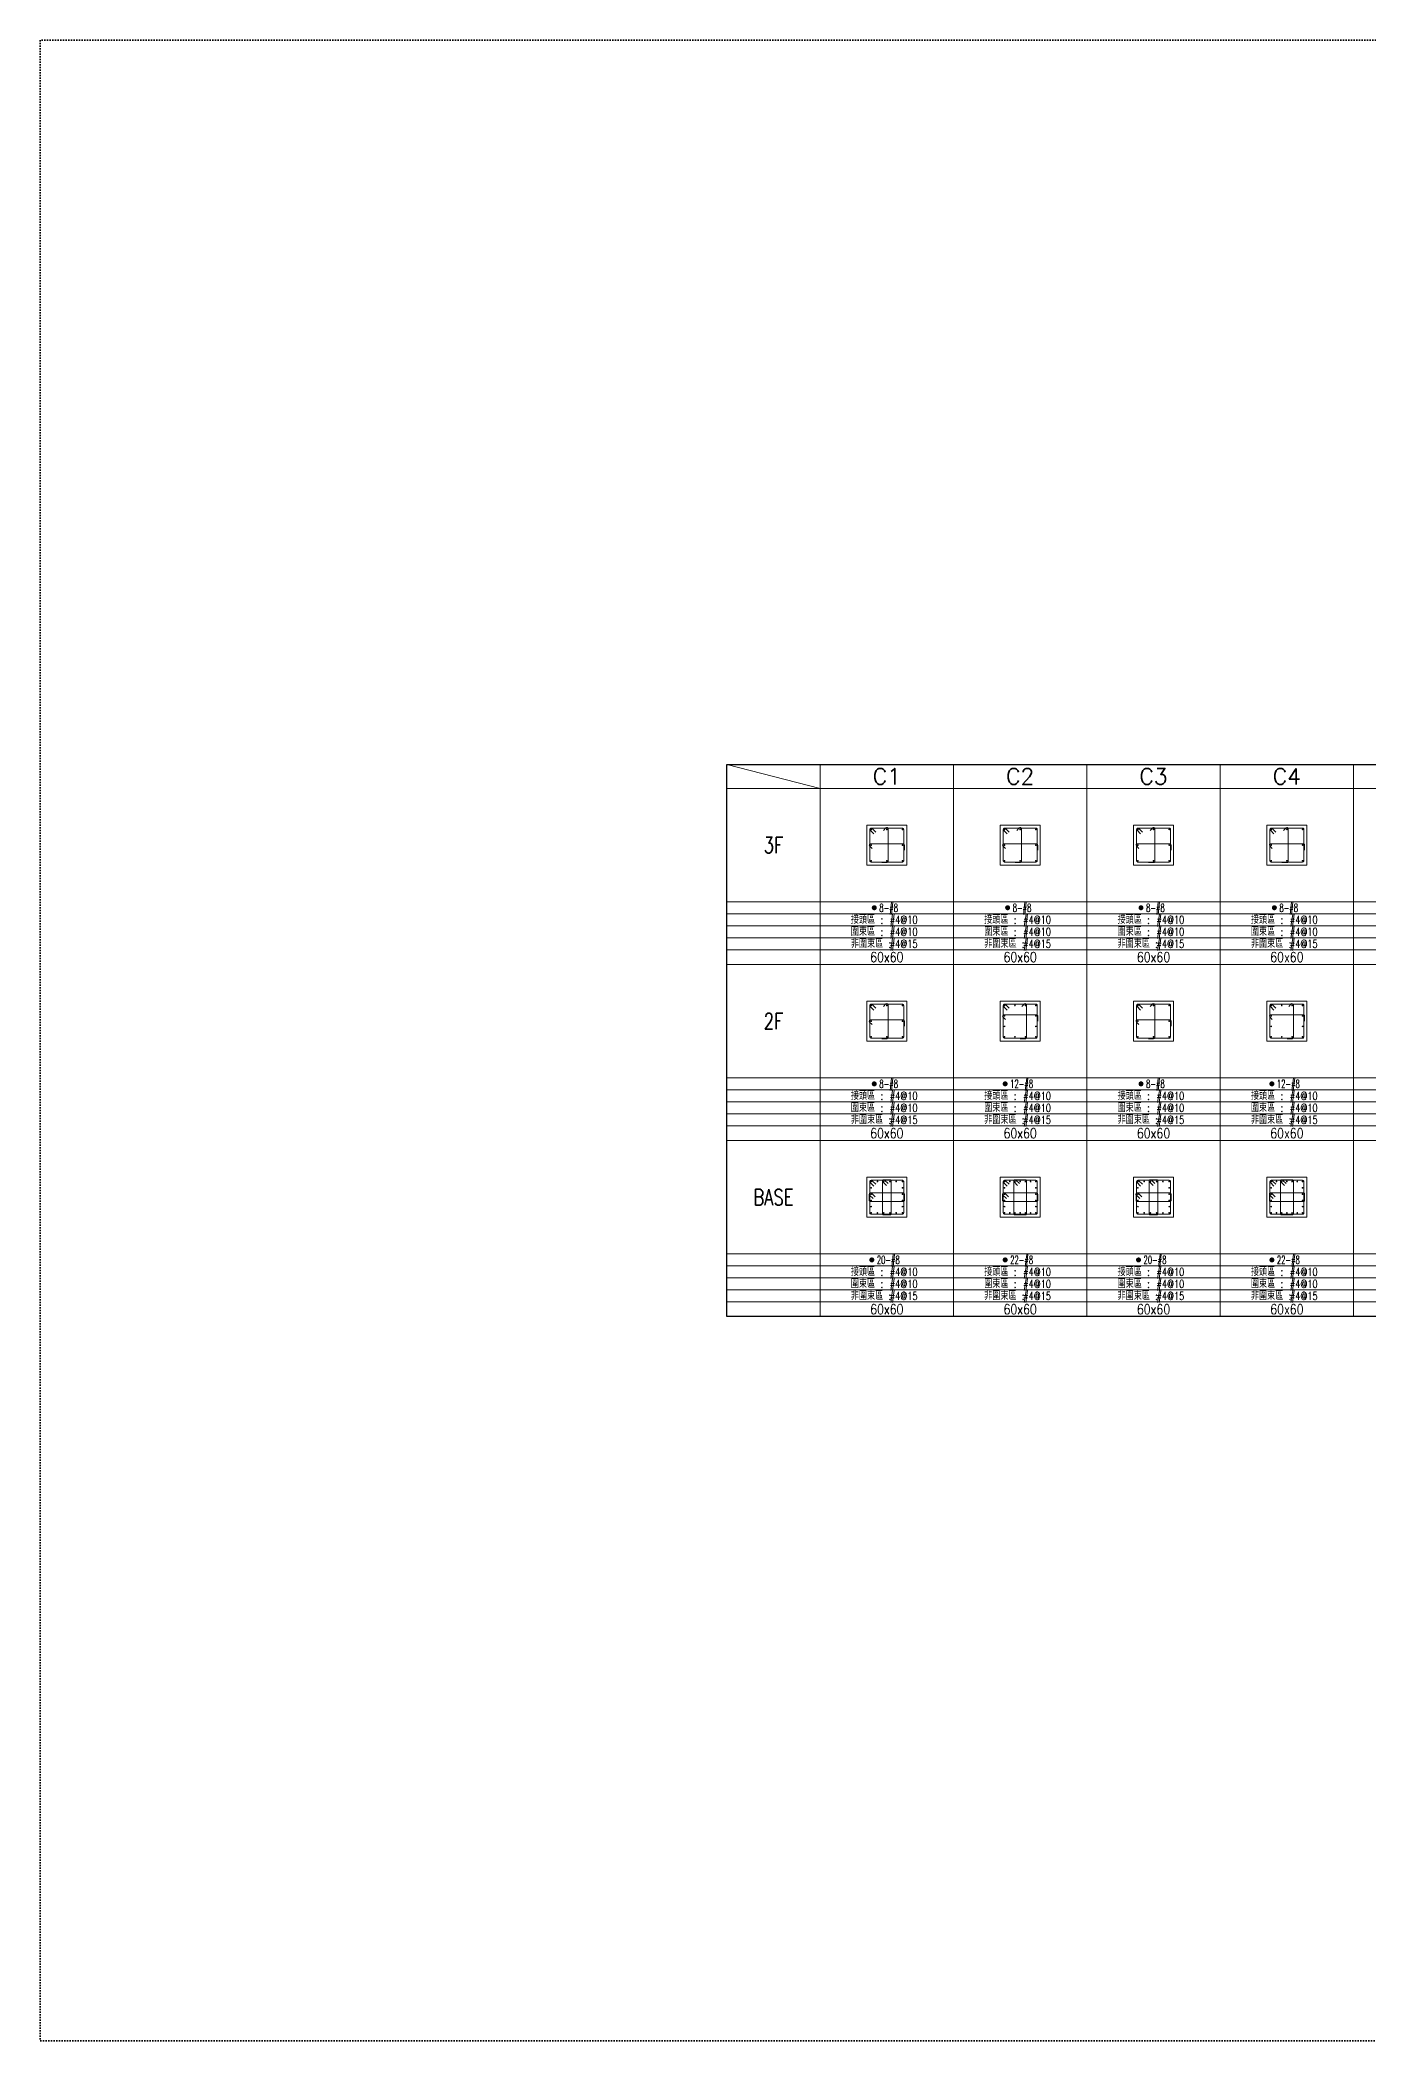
# Model space of a CAD drawing. Header units: millimetres. Extents: x 0 to 4000, y -3150 to -150.
# Drawn here: x 0 to 1993, y -3150 to -150 of the extents above; entities that cross this region are included whole.
import ezdxf
from ezdxf.enums import TextEntityAlignment as Align

# ---------------------------------------------------------------- set-up
doc = ezdxf.new("R2010")
doc.units = ezdxf.units.MM
doc.linetypes.add('DOT', pattern=[4, 2, -2])
for name, color, linetype in [('col.floorgroup', 132, 'Continuous'), ('column.section', 2, 'Continuous'), ('GirdBoundary', 132, 'Continuous'), ('GirdInner', 132, 'Continuous'), ('main.dot', 2, 'Continuous'), ('sheet.frame', 1, 'DOT'), ('文字-主筋根數', 132, 'Continuous'), ('文字-剪力筋', 132, 'Continuous'), ('文字-剪力筋-BC', 132, 'Continuous'), ('文字-剪力筋-圍束區', 132, 'Continuous'), ('文字-斷面尺寸', 132, 'Continuous'), ('文字-柱線名稱', 132, 'Continuous'), ('箍筋線', 2, 'Continuous')]:
    doc.layers.add(name, color=color, linetype=linetype)
doc.styles.add('txt', font='txt.shx', dxfattribs={"height": 0.2, "bigfont": 'chineset.shx'})

# ---------------------------------------------------------------- blocks, each defined once
blk = doc.blocks.new('Circle_Filled')
at = {"const_width": 0.5}
blk.add_lwpolyline([(-0.25, 0, 1), (0.25, 0, 1)], format="xyb", close=True, dxfattribs=at)

msp = doc.modelspace()

# ---------------------------------------------------------------- linework, layer by layer
at = {"layer": 'column.section', "lineweight": 5}
for points in [[(1240, -1387), (1300, -1387), (1300, -1327), (1240, -1327), (1240, -1387)], [(1440, -1387), (1500, -1387), (1500, -1327), (1440, -1327), (1440, -1387)], [(1640, -1387), (1700, -1387), (1700, -1327), (1640, -1327), (1640, -1387)], [(1840, -1387), (1900, -1387), (1900, -1327), (1840, -1327), (1840, -1387)], [(1240, -1651), (1300, -1651), (1300, -1591), (1240, -1591), (1240, -1651)], [(1440, -1651), (1500, -1651), (1500, -1591), (1440, -1591), (1440, -1651)], [(1640, -1651), (1700, -1651), (1700, -1591), (1640, -1591), (1640, -1651)], [(1840, -1651), (1900, -1651), (1900, -1591), (1840, -1591), (1840, -1651)], [(1240, -1915), (1300, -1915), (1300, -1855), (1240, -1855), (1240, -1915)], [(1440, -1915), (1500, -1915), (1500, -1855), (1440, -1855), (1440, -1915)], [(1640, -1915), (1700, -1915), (1700, -1855), (1640, -1855), (1640, -1915)], [(1840, -1915), (1900, -1915), (1900, -1855), (1840, -1855), (1840, -1915)]]:
    msp.add_lwpolyline(points, dxfattribs=at)
at = {"layer": 'GirdBoundary', "lineweight": 30}
msp.add_lwpolyline([(1030, -1236), (2970, -1236), (2970, -2064), (1030, -2064), (1030, -1236)], dxfattribs=at)
at = {"layer": 'GirdInner', "lineweight": 5}
for points in [[(1030, -1236), (1170, -1272)], [(1170, -1236), (1170, -2064)], [(1370, -1236), (1370, -2064)], [(1570, -1236), (1570, -2064)], [(1770, -1236), (1770, -2064)], [(1970, -1236), (1970, -2064)], [(1030, -1272), (2970, -1272)], [(1030, -1442), (2970, -1442)], [(1030, -1460), (2970, -1460)], [(1030, -1478), (2970, -1478)], [(1030, -1496), (2970, -1496)], [(1030, -1514), (2970, -1514)], [(1030, -1536), (2970, -1536)], [(1030, -1706), (2970, -1706)], [(1030, -1724), (2970, -1724)], [(1030, -1742), (2970, -1742)], [(1030, -1760), (2970, -1760)], [(1030, -1778), (2970, -1778)], [(1030, -1800), (2970, -1800)], [(1030, -1970), (2970, -1970)], [(1030, -1988), (2970, -1988)], [(1030, -2006), (2970, -2006)], [(1030, -2024), (2970, -2024)], [(1030, -2042), (2970, -2042)]]:
    msp.add_lwpolyline(points, dxfattribs=at)
at = {"layer": 'sheet.frame', "lineweight": 35}
msp.add_lwpolyline([(0, -3150), (4000, -3150), (4000, -150), (0, -150), (0, -3150)], dxfattribs=at)
at = {"layer": '箍筋線', "lineweight": 5}
for points in [[(1253.3, -1337.6), (1247.9, -1332.2, 0.668179), (1244.6, -1333.5), (1244.6, -1380.5, 0.414214), (1246.5, -1382.4), (1293.5, -1382.4, 0.414214), (1295.4, -1380.5), (1295.4, -1333.5, 0.414214), (1293.5, -1331.6), (1246.5, -1331.6, 0.668179), (1245.2, -1334.9), (1250.6, -1340.3)], [(1264.8, -1335.1), (1268.7, -1331.2, -0.668179), (1271.9, -1332.6), (1271.9, -1381.4, -0.414214), (1270, -1383.3), (1262.4, -1383.3)], [(1453.3, -1337.6), (1447.9, -1332.2, 0.668179), (1444.6, -1333.5), (1444.6, -1380.5, 0.414214), (1446.5, -1382.4), (1493.5, -1382.4, 0.414214), (1495.4, -1380.5), (1495.4, -1333.5, 0.414214), (1493.5, -1331.6), (1446.5, -1331.6, 0.668179), (1445.2, -1334.9), (1450.6, -1340.3)], [(1464.8, -1335.1), (1468.7, -1331.2, -0.668179), (1471.9, -1332.6), (1471.9, -1381.4, -0.414214), (1470, -1383.3), (1462.4, -1383.3)], [(1653.3, -1337.6), (1647.9, -1332.2, 0.668179), (1644.6, -1333.5), (1644.6, -1380.5, 0.414214), (1646.5, -1382.4), (1693.5, -1382.4, 0.414214), (1695.4, -1380.5), (1695.4, -1333.5, 0.414214), (1693.5, -1331.6), (1646.5, -1331.6, 0.668179), (1645.2, -1334.9), (1650.6, -1340.3)], [(1664.8, -1335.1), (1668.7, -1331.2, -0.668179), (1671.9, -1332.6), (1671.9, -1381.4, -0.414214), (1670, -1383.3), (1662.4, -1383.3)], [(1853.3, -1337.6), (1847.9, -1332.2, 0.668179), (1844.6, -1333.5), (1844.6, -1380.5, 0.414214), (1846.5, -1382.4), (1893.5, -1382.4, 0.414214), (1895.4, -1380.5), (1895.4, -1333.5, 0.414214), (1893.5, -1331.6), (1846.5, -1331.6, 0.668179), (1845.2, -1334.9), (1850.6, -1340.3)], [(1864.8, -1335.1), (1868.7, -1331.2, -0.668179), (1871.9, -1332.6), (1871.9, -1381.4, -0.414214), (1870, -1383.3), (1862.4, -1383.3)], [(1248.1, -1362.2), (1244.2, -1358.3, -0.668179), (1245.6, -1355.1), (1294.4, -1355.1, -0.414214), (1296.3, -1357), (1296.3, -1364.6)], [(1448.1, -1362.2), (1444.2, -1358.3, -0.668179), (1445.6, -1355.1), (1494.4, -1355.1, -0.414214), (1496.3, -1357), (1496.3, -1364.6)], [(1648.1, -1362.2), (1644.2, -1358.3, -0.668179), (1645.6, -1355.1), (1694.4, -1355.1, -0.414214), (1696.3, -1357), (1696.3, -1364.6)], [(1848.1, -1362.2), (1844.2, -1358.3, -0.668179), (1845.6, -1355.1), (1894.4, -1355.1, -0.414214), (1896.3, -1357), (1896.3, -1364.6)], [(1248.1, -1626.2), (1244.2, -1622.3, -0.668179), (1245.6, -1619.1), (1294.4, -1619.1, -0.414214), (1296.3, -1621), (1296.3, -1628.6)], [(1253.3, -1601.6), (1247.9, -1596.2, 0.668179), (1244.6, -1597.5), (1244.6, -1644.5, 0.414214), (1246.5, -1646.4), (1293.5, -1646.4, 0.414214), (1295.4, -1644.5), (1295.4, -1597.5, 0.414214), (1293.5, -1595.6), (1246.5, -1595.6, 0.668179), (1245.2, -1598.9), (1250.6, -1604.3)], [(1264.8, -1599.1), (1268.7, -1595.2, -0.668179), (1271.9, -1596.6), (1271.9, -1645.4, -0.414214), (1270, -1647.3), (1262.4, -1647.3)], [(1448.1, -1618.3), (1444.2, -1614.5, -0.668179), (1445.6, -1611.3), (1494.4, -1611.3, -0.414214), (1496.3, -1613.2), (1496.3, -1620.8)], [(1453.3, -1601.6), (1447.9, -1596.2, 0.668179), (1444.6, -1597.5), (1444.6, -1644.5, 0.414214), (1446.5, -1646.4), (1493.5, -1646.4, 0.414214), (1495.4, -1644.5), (1495.4, -1597.5, 0.414214), (1493.5, -1595.6), (1446.5, -1595.6, 0.668179), (1445.2, -1598.9), (1450.6, -1604.3)], [(1472.7, -1599.1), (1476.5, -1595.2, -0.668179), (1479.7, -1596.6), (1479.7, -1645.4, -0.414214), (1477.8, -1647.3), (1470.2, -1647.3)], [(1648.1, -1626.2), (1644.2, -1622.3, -0.668179), (1645.6, -1619.1), (1694.4, -1619.1, -0.414214), (1696.3, -1621), (1696.3, -1628.6)], [(1653.3, -1601.6), (1647.9, -1596.2, 0.668179), (1644.6, -1597.5), (1644.6, -1644.5, 0.414214), (1646.5, -1646.4), (1693.5, -1646.4, 0.414214), (1695.4, -1644.5), (1695.4, -1597.5, 0.414214), (1693.5, -1595.6), (1646.5, -1595.6, 0.668179), (1645.2, -1598.9), (1650.6, -1604.3)], [(1664.8, -1599.1), (1668.7, -1595.2, -0.668179), (1671.9, -1596.6), (1671.9, -1645.4, -0.414214), (1670, -1647.3), (1662.4, -1647.3)], [(1848.1, -1618.3), (1844.2, -1614.5, -0.668179), (1845.6, -1611.3), (1894.4, -1611.3, -0.414214), (1896.3, -1613.2), (1896.3, -1620.8)], [(1853.3, -1601.6), (1847.9, -1596.2, 0.668179), (1844.6, -1597.5), (1844.6, -1644.5, 0.414214), (1846.5, -1646.4), (1893.5, -1646.4, 0.414214), (1895.4, -1644.5), (1895.4, -1597.5, 0.414214), (1893.5, -1595.6), (1846.5, -1595.6, 0.668179), (1845.2, -1598.9), (1850.6, -1604.3)], [(1872.7, -1599.1), (1876.5, -1595.2, -0.668179), (1879.7, -1596.6), (1879.7, -1645.4, -0.414214), (1877.8, -1647.3), (1870.2, -1647.3)], [(1253.3, -1865.6), (1247.9, -1860.2, 0.668179), (1244.6, -1861.5), (1244.6, -1908.5, 0.414214), (1246.5, -1910.4), (1293.5, -1910.4, 0.414214), (1295.4, -1908.5), (1295.4, -1861.5, 0.414214), (1293.5, -1859.6), (1246.5, -1859.6, 0.668179), (1245.2, -1862.9), (1250.6, -1868.3)], [(1272, -1864.6), (1266.7, -1859.2, 0.668179), (1263.4, -1860.6), (1263.4, -1909.4, 0.414214), (1265.3, -1911.3), (1274.7, -1911.3, 0.414214), (1276.6, -1909.4), (1276.6, -1860.6, 0.414214), (1274.7, -1858.7), (1265.3, -1858.7, 0.668179), (1264, -1861.9), (1269.3, -1867.3)], [(1453.3, -1865.6), (1447.9, -1860.2, 0.668179), (1444.6, -1861.5), (1444.6, -1908.5, 0.414214), (1446.5, -1910.4), (1493.5, -1910.4, 0.414214), (1495.4, -1908.5), (1495.4, -1861.5, 0.414214), (1493.5, -1859.6), (1446.5, -1859.6, 0.668179), (1445.2, -1862.9), (1450.6, -1868.3)], [(1468.9, -1864.6), (1463.5, -1859.2, 0.668179), (1460.3, -1860.6), (1460.3, -1909.4, 0.414214), (1462.2, -1911.3), (1477.8, -1911.3, 0.414214), (1479.7, -1909.4), (1479.7, -1860.6, 0.414214), (1477.8, -1858.7), (1462.2, -1858.7, 0.668179), (1460.8, -1861.9), (1466.2, -1867.3)], [(1653.3, -1865.6), (1647.9, -1860.2, 0.668179), (1644.6, -1861.5), (1644.6, -1908.5, 0.414214), (1646.5, -1910.4), (1693.5, -1910.4, 0.414214), (1695.4, -1908.5), (1695.4, -1861.5, 0.414214), (1693.5, -1859.6), (1646.5, -1859.6, 0.668179), (1645.2, -1862.9), (1650.6, -1868.3)], [(1672, -1864.6), (1666.7, -1859.2, 0.668179), (1663.4, -1860.6), (1663.4, -1909.4, 0.414214), (1665.3, -1911.3), (1674.7, -1911.3, 0.414214), (1676.6, -1909.4), (1676.6, -1860.6, 0.414214), (1674.7, -1858.7), (1665.3, -1858.7, 0.668179), (1664, -1861.9), (1669.3, -1867.3)], [(1853.3, -1865.6), (1847.9, -1860.2, 0.668179), (1844.6, -1861.5), (1844.6, -1908.5, 0.414214), (1846.5, -1910.4), (1893.5, -1910.4, 0.414214), (1895.4, -1908.5), (1895.4, -1861.5, 0.414214), (1893.5, -1859.6), (1846.5, -1859.6, 0.668179), (1845.2, -1862.9), (1850.6, -1868.3)], [(1868.9, -1864.6), (1863.5, -1859.2, 0.668179), (1860.3, -1860.6), (1860.3, -1909.4, 0.414214), (1862.2, -1911.3), (1877.8, -1911.3, 0.414214), (1879.7, -1909.4), (1879.7, -1860.6, 0.414214), (1877.8, -1858.7), (1862.2, -1858.7, 0.668179), (1860.8, -1861.9), (1866.2, -1867.3)], [(1252.3, -1884.3), (1246.9, -1879, 0.668179), (1243.7, -1880.3), (1243.7, -1889.7, 0.414214), (1245.6, -1891.6), (1294.4, -1891.6, 0.414214), (1296.3, -1889.7), (1296.3, -1880.3, 0.414214), (1294.4, -1878.4), (1245.6, -1878.4, 0.668179), (1244.2, -1881.7), (1249.6, -1887)], [(1452.3, -1884.3), (1446.9, -1879, 0.668179), (1443.7, -1880.3), (1443.7, -1889.7, 0.414214), (1445.6, -1891.6), (1494.4, -1891.6, 0.414214), (1496.3, -1889.7), (1496.3, -1880.3, 0.414214), (1494.4, -1878.4), (1445.6, -1878.4, 0.668179), (1444.2, -1881.7), (1449.6, -1887)], [(1652.3, -1884.3), (1646.9, -1879, 0.668179), (1643.7, -1880.3), (1643.7, -1889.7, 0.414214), (1645.6, -1891.6), (1694.4, -1891.6, 0.414214), (1696.3, -1889.7), (1696.3, -1880.3, 0.414214), (1694.4, -1878.4), (1645.6, -1878.4, 0.668179), (1644.2, -1881.7), (1649.6, -1887)], [(1852.3, -1884.3), (1846.9, -1879, 0.668179), (1843.7, -1880.3), (1843.7, -1889.7, 0.414214), (1845.6, -1891.6), (1894.4, -1891.6, 0.414214), (1896.3, -1889.7), (1896.3, -1880.3, 0.414214), (1894.4, -1878.4), (1845.6, -1878.4, 0.668179), (1844.2, -1881.7), (1849.6, -1887)]]:
    msp.add_lwpolyline(points, format="xyb", dxfattribs=at)

# ---------------------------------------------------------------- block references
at = {"layer": 'main.dot', "lineweight": 5}
for p, xscale, yscale in [((1246.5, -1333.5), 2.539999961853027, 2.539999961853027), ((1270, -1333.5), 2.539999961853027, 2.539999961853027), ((1293.5, -1333.5), 2.539999961853027, 2.539999961853027), ((1446.5, -1333.5), 2.539999961853027, 2.539999961853027), ((1470, -1333.5), 2.539999961853027, 2.539999961853027), ((1493.5, -1333.5), 2.539999961853027, 2.539999961853027), ((1646.5, -1333.5), 2.539999961853027, 2.539999961853027), ((1670, -1333.5), 2.539999961853027, 2.539999961853027), ((1693.5, -1333.5), 2.539999961853027, 2.539999961853027), ((1846.5, -1333.5), 2.539999961853027, 2.539999961853027), ((1870, -1333.5), 2.539999961853027, 2.539999961853027), ((1893.5, -1333.5), 2.539999961853027, 2.539999961853027), ((1246.5, -1357), 2.539999961853027, 2.539999961853027), ((1246.5, -1380.5), 2.539999961853027, 2.539999961853027), ((1270, -1380.5), 2.539999961853027, 2.539999961853027), ((1293.5, -1357), 2.539999961853027, 2.539999961853027), ((1293.5, -1380.5), 2.539999961853027, 2.539999961853027), ((1446.5, -1357), 2.539999961853027, 2.539999961853027), ((1446.5, -1380.5), 2.539999961853027, 2.539999961853027), ((1470, -1380.5), 2.539999961853027, 2.539999961853027), ((1493.5, -1357), 2.539999961853027, 2.539999961853027), ((1493.5, -1380.5), 2.539999961853027, 2.539999961853027), ((1646.5, -1357), 2.539999961853027, 2.539999961853027), ((1646.5, -1380.5), 2.539999961853027, 2.539999961853027), ((1670, -1380.5), 2.539999961853027, 2.539999961853027), ((1693.5, -1357), 2.539999961853027, 2.539999961853027), ((1693.5, -1380.5), 2.539999961853027, 2.539999961853027), ((1846.5, -1357), 2.539999961853027, 2.539999961853027), ((1846.5, -1380.5), 2.539999961853027, 2.539999961853027), ((1870, -1380.5), 2.539999961853027, 2.539999961853027), ((1893.5, -1357), 2.539999961853027, 2.539999961853027), ((1893.5, -1380.5), 2.539999961853027, 2.539999961853027), ((1251.2, -1451), 7.5, 7.5), ((1451.2, -1451), 7.5, 7.5), ((1651.2, -1451), 7.5, 7.5), ((1851.2, -1451), 7.5, 7.5), ((1246.5, -1597.5), 2.539999961853027, 2.539999961853027), ((1246.5, -1621), 2.539999961853027, 2.539999961853027), ((1270, -1597.5), 2.539999961853027, 2.539999961853027), ((1293.5, -1597.5), 2.539999961853027, 2.539999961853027), ((1293.5, -1621), 2.539999961853027, 2.539999961853027), ((1446.5, -1597.5), 2.539999961853027, 2.539999961853027), ((1446.5, -1613.2), 2.539999961853027, 2.539999961853027), ((1462.2, -1597.5), 2.539999961853027, 2.539999961853027), ((1477.8, -1597.5), 2.539999961853027, 2.539999961853027), ((1493.5, -1597.5), 2.539999961853027, 2.539999961853027), ((1493.5, -1613.2), 2.539999961853027, 2.539999961853027), ((1646.5, -1597.5), 2.539999961853027, 2.539999961853027), ((1646.5, -1621), 2.539999961853027, 2.539999961853027), ((1670, -1597.5), 2.539999961853027, 2.539999961853027), ((1693.5, -1597.5), 2.539999961853027, 2.539999961853027), ((1693.5, -1621), 2.539999961853027, 2.539999961853027), ((1846.5, -1597.5), 2.539999961853027, 2.539999961853027), ((1846.5, -1613.2), 2.539999961853027, 2.539999961853027), ((1862.2, -1597.5), 2.539999961853027, 2.539999961853027), ((1877.8, -1597.5), 2.539999961853027, 2.539999961853027), ((1893.5, -1597.5), 2.539999961853027, 2.539999961853027), ((1893.5, -1613.2), 2.539999961853027, 2.539999961853027), ((1246.5, -1644.5), 2.539999961853027, 2.539999961853027), ((1270, -1644.5), 2.539999961853027, 2.539999961853027), ((1293.5, -1644.5), 2.539999961853027, 2.539999961853027), ((1446.5, -1628.8), 2.539999961853027, 2.539999961853027), ((1446.5, -1644.5), 2.539999961853027, 2.539999961853027), ((1462.2, -1644.5), 2.539999961853027, 2.539999961853027), ((1477.8, -1644.5), 2.539999961853027, 2.539999961853027), ((1493.5, -1628.8), 2.539999961853027, 2.539999961853027), ((1493.5, -1644.5), 2.539999961853027, 2.539999961853027), ((1646.5, -1644.5), 2.539999961853027, 2.539999961853027), ((1670, -1644.5), 2.539999961853027, 2.539999961853027), ((1693.5, -1644.5), 2.539999961853027, 2.539999961853027), ((1846.5, -1628.8), 2.539999961853027, 2.539999961853027), ((1846.5, -1644.5), 2.539999961853027, 2.539999961853027), ((1862.2, -1644.5), 2.539999961853027, 2.539999961853027), ((1877.8, -1644.5), 2.539999961853027, 2.539999961853027), ((1893.5, -1628.8), 2.539999961853027, 2.539999961853027), ((1893.5, -1644.5), 2.539999961853027, 2.539999961853027), ((1251.2, -1715), 7.5, 7.5), ((1447.5, -1715), 7.5, 7.5), ((1651.2, -1715), 7.5, 7.5), ((1847.5, -1715), 7.5, 7.5), ((1246.5, -1861.5), 2.539999961853027, 2.539999961853027), ((1246.5, -1870.9), 2.539999961853027, 2.539999961853027), ((1246.5, -1880.3), 2.539999961853027, 2.539999961853027), ((1246.5, -1889.7), 2.539999961853027, 2.539999961853027), ((1255.9, -1861.5), 2.539999961853027, 2.539999961853027), ((1265.3, -1861.5), 2.539999961853027, 2.539999961853027), ((1274.7, -1861.5), 2.539999961853027, 2.539999961853027), ((1284.1, -1861.5), 2.539999961853027, 2.539999961853027), ((1293.5, -1861.5), 2.539999961853027, 2.539999961853027), ((1293.5, -1870.9), 2.539999961853027, 2.539999961853027), ((1293.5, -1880.3), 2.539999961853027, 2.539999961853027), ((1293.5, -1889.7), 2.539999961853027, 2.539999961853027), ((1446.5, -1861.5), 2.539999961853027, 2.539999961853027), ((1446.5, -1870.9), 2.539999961853027, 2.539999961853027), ((1446.5, -1880.3), 2.539999961853027, 2.539999961853027), ((1446.5, -1889.7), 2.539999961853027, 2.539999961853027), ((1454.4, -1861.5), 2.539999961853027, 2.539999961853027), ((1462.2, -1861.5), 2.539999961853027, 2.539999961853027), ((1470, -1861.5), 2.539999961853027, 2.539999961853027), ((1477.8, -1861.5), 2.539999961853027, 2.539999961853027), ((1485.6, -1861.5), 2.539999961853027, 2.539999961853027), ((1493.5, -1861.5), 2.539999961853027, 2.539999961853027), ((1493.5, -1870.9), 2.539999961853027, 2.539999961853027), ((1493.5, -1880.3), 2.539999961853027, 2.539999961853027), ((1493.5, -1889.7), 2.539999961853027, 2.539999961853027), ((1646.5, -1861.5), 2.539999961853027, 2.539999961853027), ((1646.5, -1870.9), 2.539999961853027, 2.539999961853027), ((1646.5, -1880.3), 2.539999961853027, 2.539999961853027), ((1646.5, -1889.7), 2.539999961853027, 2.539999961853027), ((1655.9, -1861.5), 2.539999961853027, 2.539999961853027), ((1665.3, -1861.5), 2.539999961853027, 2.539999961853027), ((1674.7, -1861.5), 2.539999961853027, 2.539999961853027), ((1684.1, -1861.5), 2.539999961853027, 2.539999961853027), ((1693.5, -1861.5), 2.539999961853027, 2.539999961853027), ((1693.5, -1870.9), 2.539999961853027, 2.539999961853027), ((1693.5, -1880.3), 2.539999961853027, 2.539999961853027), ((1693.5, -1889.7), 2.539999961853027, 2.539999961853027), ((1846.5, -1861.5), 2.539999961853027, 2.539999961853027), ((1846.5, -1870.9), 2.539999961853027, 2.539999961853027), ((1846.5, -1880.3), 2.539999961853027, 2.539999961853027), ((1846.5, -1889.7), 2.539999961853027, 2.539999961853027), ((1854.4, -1861.5), 2.539999961853027, 2.539999961853027), ((1862.2, -1861.5), 2.539999961853027, 2.539999961853027), ((1870, -1861.5), 2.539999961853027, 2.539999961853027), ((1877.8, -1861.5), 2.539999961853027, 2.539999961853027), ((1885.6, -1861.5), 2.539999961853027, 2.539999961853027), ((1893.5, -1861.5), 2.539999961853027, 2.539999961853027), ((1893.5, -1870.9), 2.539999961853027, 2.539999961853027), ((1893.5, -1880.3), 2.539999961853027, 2.539999961853027), ((1893.5, -1889.7), 2.539999961853027, 2.539999961853027), ((1246.5, -1899.1), 2.539999961853027, 2.539999961853027), ((1246.5, -1908.5), 2.539999961853027, 2.539999961853027), ((1255.9, -1908.5), 2.539999961853027, 2.539999961853027), ((1265.3, -1908.5), 2.539999961853027, 2.539999961853027), ((1274.7, -1908.5), 2.539999961853027, 2.539999961853027), ((1284.1, -1908.5), 2.539999961853027, 2.539999961853027), ((1293.5, -1899.1), 2.539999961853027, 2.539999961853027), ((1293.5, -1908.5), 2.539999961853027, 2.539999961853027), ((1446.5, -1899.1), 2.539999961853027, 2.539999961853027), ((1446.5, -1908.5), 2.539999961853027, 2.539999961853027), ((1454.4, -1908.5), 2.539999961853027, 2.539999961853027), ((1462.2, -1908.5), 2.539999961853027, 2.539999961853027), ((1470, -1908.5), 2.539999961853027, 2.539999961853027), ((1477.8, -1908.5), 2.539999961853027, 2.539999961853027), ((1485.6, -1908.5), 2.539999961853027, 2.539999961853027), ((1493.5, -1899.1), 2.539999961853027, 2.539999961853027), ((1493.5, -1908.5), 2.539999961853027, 2.539999961853027), ((1646.5, -1899.1), 2.539999961853027, 2.539999961853027), ((1646.5, -1908.5), 2.539999961853027, 2.539999961853027), ((1655.9, -1908.5), 2.539999961853027, 2.539999961853027), ((1665.3, -1908.5), 2.539999961853027, 2.539999961853027), ((1674.7, -1908.5), 2.539999961853027, 2.539999961853027), ((1684.1, -1908.5), 2.539999961853027, 2.539999961853027), ((1693.5, -1899.1), 2.539999961853027, 2.539999961853027), ((1693.5, -1908.5), 2.539999961853027, 2.539999961853027), ((1846.5, -1899.1), 2.539999961853027, 2.539999961853027), ((1846.5, -1908.5), 2.539999961853027, 2.539999961853027), ((1854.4, -1908.5), 2.539999961853027, 2.539999961853027), ((1862.2, -1908.5), 2.539999961853027, 2.539999961853027), ((1870, -1908.5), 2.539999961853027, 2.539999961853027), ((1877.8, -1908.5), 2.539999961853027, 2.539999961853027), ((1885.6, -1908.5), 2.539999961853027, 2.539999961853027), ((1893.5, -1899.1), 2.539999961853027, 2.539999961853027), ((1893.5, -1908.5), 2.539999961853027, 2.539999961853027), ((1247.5, -1979), 7.5, 7.5), ((1447.5, -1979), 7.5, 7.5), ((1647.5, -1979), 7.5, 7.5), ((1847.5, -1979), 7.5, 7.5)]:
    msp.add_blockref('Circle_Filled', p, dxfattribs=dict(at, xscale=xscale, yscale=yscale))

# ---------------------------------------------------------------- texts
at = {"layer": 'col.floorgroup', "style": 'txt', "width": 0.75}
for s, p in [('3F', (1100, -1357)), ('2F', (1100, -1621)), ('BASE', (1100, -1885))]:
    msp.add_text(s, height=24, dxfattribs=at).set_placement(p, align=Align.MIDDLE)
at = {"layer": '文字-主筋根數', "style": 'txt', "width": 0.625}
for s, p in [('8-#8', (1258.8, -1451)), ('8-#8', (1458.8, -1451)), ('8-#8', (1658.8, -1451)), ('8-#8', (1858.8, -1451)), ('8-#8', (1258.8, -1715)), ('12-#8', (1455, -1715)), ('8-#8', (1658.8, -1715)), ('12-#8', (1855, -1715)), ('20-#8', (1255, -1979)), ('22-#8', (1455, -1979)), ('20-#8', (1655, -1979)), ('22-#8', (1855, -1979))]:
    msp.add_text(s, height=12, dxfattribs=at).set_placement(p, align=Align.MIDDLE_LEFT)
at = {"layer": '文字-剪力筋', "style": 'txt', "width": 0.75}
for s, p in [('非圍束區 :', (1216, -1505)), ('#4@15', (1274.5, -1505)), ('非圍束區 :', (1416, -1505)), ('#4@15', (1474.5, -1505)), ('非圍束區 :', (1616, -1505)), ('#4@15', (1674.5, -1505)), ('非圍束區 :', (1816, -1505)), ('#4@15', (1874.5, -1505)), ('非圍束區 :', (1216, -1769)), ('#4@15', (1274.5, -1769)), ('非圍束區 :', (1416, -1769)), ('#4@15', (1474.5, -1769)), ('非圍束區 :', (1616, -1769)), ('#4@15', (1674.5, -1769)), ('非圍束區 :', (1816, -1769)), ('#4@15', (1874.5, -1769)), ('非圍束區 :', (1216, -2033)), ('#4@15', (1274.5, -2033)), ('非圍束區 :', (1416, -2033)), ('#4@15', (1474.5, -2033)), ('非圍束區 :', (1616, -2033)), ('#4@15', (1674.5, -2033)), ('非圍束區 :', (1816, -2033)), ('#4@15', (1874.5, -2033))]:
    msp.add_text(s, height=12, dxfattribs=at).set_placement(p, align=Align.MIDDLE_LEFT)
at = {"layer": '文字-剪力筋-BC', "style": 'txt', "width": 0.75}
for s, p in [('接頭區 :', (1216, -1469)), ('#4@10', (1274.5, -1469)), ('接頭區 :', (1416, -1469)), ('#4@10', (1474.5, -1469)), ('接頭區 :', (1616, -1469)), ('#4@10', (1674.5, -1469)), ('接頭區 :', (1816, -1469)), ('#4@10', (1874.5, -1469)), ('接頭區 :', (1216, -1733)), ('#4@10', (1274.5, -1733)), ('接頭區 :', (1416, -1733)), ('#4@10', (1474.5, -1733)), ('接頭區 :', (1616, -1733)), ('#4@10', (1674.5, -1733)), ('接頭區 :', (1816, -1733)), ('#4@10', (1874.5, -1733)), ('接頭區 :', (1216, -1997)), ('#4@10', (1274.5, -1997)), ('接頭區 :', (1416, -1997)), ('#4@10', (1474.5, -1997)), ('接頭區 :', (1616, -1997)), ('#4@10', (1674.5, -1997)), ('接頭區 :', (1816, -1997)), ('#4@10', (1874.5, -1997))]:
    msp.add_text(s, height=12, dxfattribs=at).set_placement(p, align=Align.MIDDLE_LEFT)
at = {"layer": '文字-剪力筋-圍束區', "style": 'txt', "width": 0.75}
for s, p in [('圍束區 :', (1216, -1487)), ('#4@10', (1274.5, -1487)), ('圍束區 :', (1416, -1487)), ('#4@10', (1474.5, -1487)), ('圍束區 :', (1616, -1487)), ('#4@10', (1674.5, -1487)), ('圍束區 :', (1816, -1487)), ('#4@10', (1874.5, -1487)), ('圍束區 :', (1216, -1751)), ('#4@10', (1274.5, -1751)), ('圍束區 :', (1416, -1751)), ('#4@10', (1474.5, -1751)), ('圍束區 :', (1616, -1751)), ('#4@10', (1674.5, -1751)), ('圍束區 :', (1816, -1751)), ('#4@10', (1874.5, -1751)), ('圍束區 :', (1216, -2015)), ('#4@10', (1274.5, -2015)), ('圍束區 :', (1416, -2015)), ('#4@10', (1474.5, -2015)), ('圍束區 :', (1616, -2015)), ('#4@10', (1674.5, -2015)), ('圍束區 :', (1816, -2015)), ('#4@10', (1874.5, -2015))]:
    msp.add_text(s, height=12, dxfattribs=at).set_placement(p, align=Align.MIDDLE_LEFT)
at = {"layer": '文字-斷面尺寸', "style": 'txt', "width": 0.8}
for p in [(1270, -1525), (1470, -1525), (1670, -1525), (1870, -1525), (1270, -1789), (1470, -1789), (1670, -1789), (1870, -1789), (1270, -2053), (1470, -2053), (1670, -2053), (1870, -2053)]:
    msp.add_text('60x60', height=15, dxfattribs=at).set_placement(p, align=Align.MIDDLE)
at = {"layer": '文字-柱線名稱', "style": 'txt'}
for s, p in [('C1', (1270, -1254)), ('C2', (1470, -1254)), ('C3', (1670, -1254)), ('C4', (1870, -1254))]:
    msp.add_text(s, height=24, dxfattribs=at).set_placement(p, align=Align.MIDDLE)

doc.saveas('drawing.dxf')
